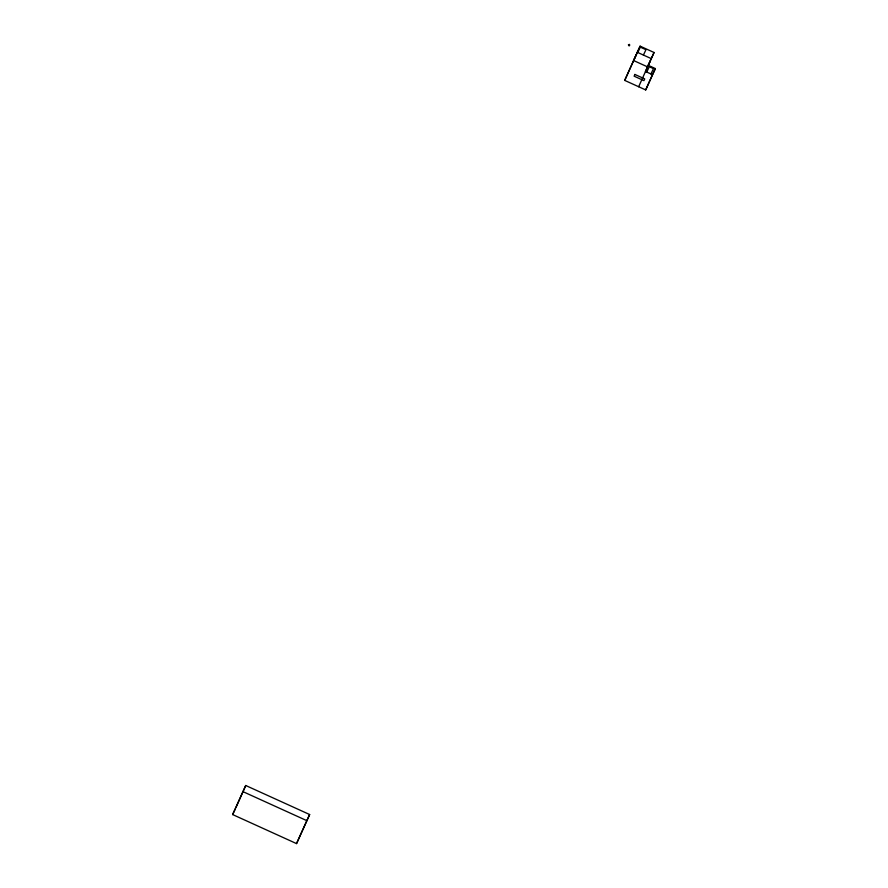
<?xml version="1.0" encoding="UTF-8"?>
<svg xmlns="http://www.w3.org/2000/svg" width="888" height="888" viewBox="0 0 888 888"><rect width="100%" height="100%" fill="white"/><g stroke="black" fill="none" stroke-linecap="round" stroke-linejoin="round"><path stroke-width="1.33" d="M628.427 44.922C629.592 47.974 630.558 42.868 628.471 44.822M232.623 814.562L245.732 785.503L309.646 814.529L296.536 843.6L232.623 814.562L235.531 808.491M236.064 807.281L245.732 785.503M648.34 65.379L655.377 68.576L645.698 89.932L624.708 80.397L640.115 46.154L654.056 52.492L638.65 86.735M640.115 46.154L624.708 80.397M296.536 843.6L309.646 814.529M654.056 52.492L645.432 71.462L652.469 74.659L655.377 68.576M645.698 89.932L652.469 74.659M636.441 54.434L633.533 60.506L647.474 66.844L650.393 60.773M637.773 52.492L640.337 47.142L645.976 49.695L643.412 55.045M646.764 72.061L649.317 66.733L653.49 68.631L650.937 73.959M637.207 52.237L651.148 58.564M242.824 791.574L306.737 820.612M634.898 74.437L634.121 76.179L643.955 80.642L644.721 78.899L634.898 74.437"/></g></svg>
